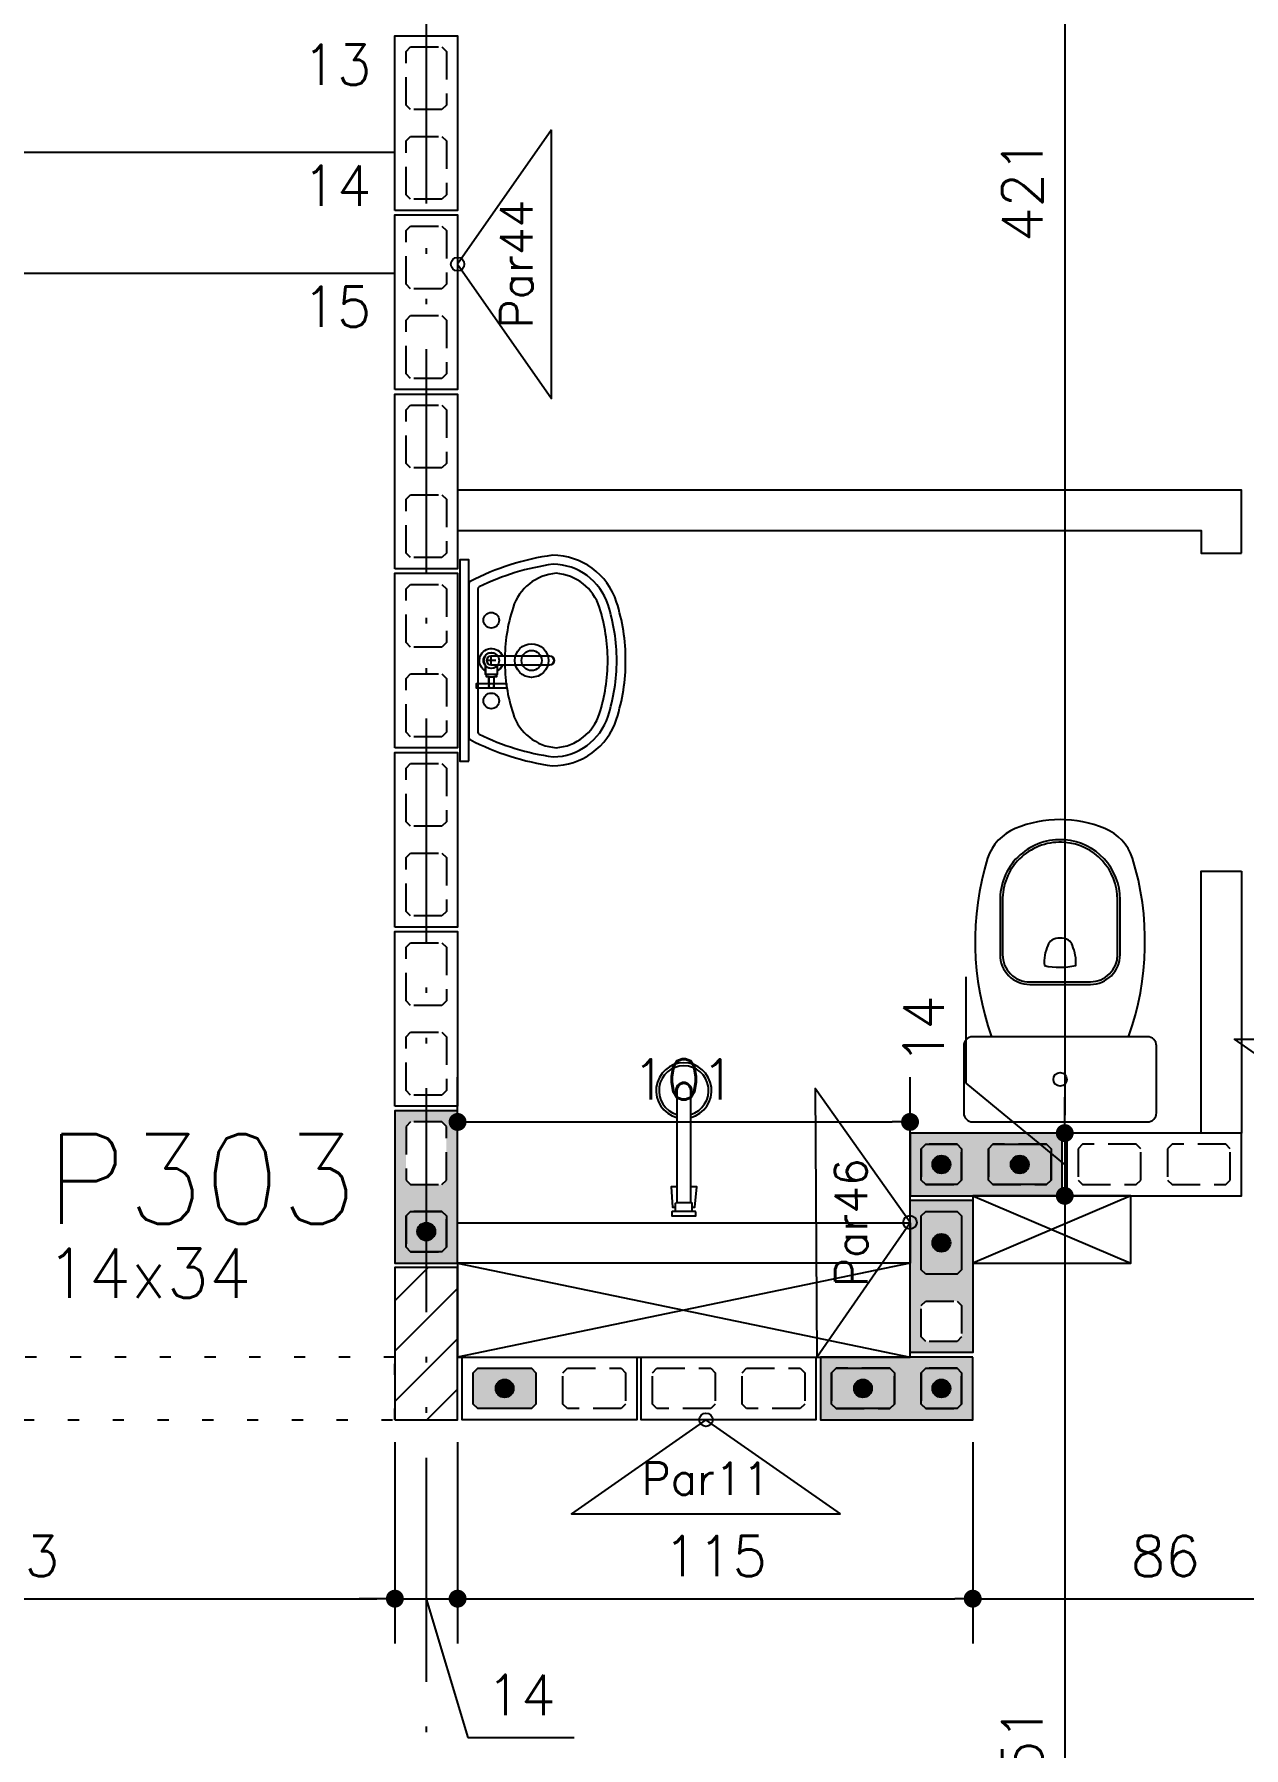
# Model space of a CAD drawing. Extents: x -14651 to 3496, y -7403 to -1290.
# Drawn here: x 2379 to 2649, y -6586.8 to -6204.3 of the extents above; entities that cross this region are included whole.
import ezdxf
from ezdxf.enums import TextEntityAlignment as Align

# ---------------------------------------------------------------- set-up
doc = ezdxf.new("R2010")
doc.units = 0
doc.header["$LTSCALE"] = 25
for name, pattern in [('DASHED2', [0.375, 0.25, -0.125]), ('ESTILO_TQS_0002', [0.4, 0.1, -0.3]), ('ESTILO_TQS_0004', [3.3, 2, -0.4, 0.05, -0.4, 0.05, -0.4])]:
    doc.linetypes.add(name, pattern=pattern)
for name, color, linetype in [('213', 252, 'Continuous'), ('241', 2, 'Continuous'), ('247', 50, 'Continuous'), ('248', 100, 'Continuous'), ('ALVENARIA NÃO ESTRUTURAL', 242, 'Continuous'), ('Arranque', 14, 'Continuous'), ('COTA', 1, 'Continuous'), ('EIXOS', 1, 'ESTILO_TQS_0004'), ('FERRO', 5, 'Continuous'), ('P-D', 2, 'Continuous'), ('P-S', 5, 'Continuous'), ('Pena_1', 1, 'Continuous'), ('Pena_2', 2, 'Continuous'), ('PIL-N', 4, 'Continuous'), ('PORTA', 3, 'ESTILO_TQS_0002'), ('PROJ', 252, 'Continuous'), ('T1', 2, 'Continuous')]:
    doc.layers.add(name, color=color, linetype=linetype)
doc.styles.add('COTA', font='romans.shx')
doc.styles.get("Standard").update_dxf_attribs({"font": 'romans.shx'})
doc.styles.add('Texto1', font='romans.shx', dxfattribs={"height": 9})
doc.dimstyles.new('forma', dxfattribs={"dimscale": 5, "dimtxt": 1.8, "dimasz": 0.8, "dimexe": 2, "dimexo": 1, "dimgap": 1, "dimtad": 1, "dimdec": 1, "dimzin": 9, "dimtxsty": 'COTA', "dimblk1": 'DOT', "dimblk2": 'DOT', "dimsah": 1, "dimcen": 0, "dimdle": 1, "dimclrd": 256, "dimclre": 256, "dimclrt": 2, "dimadec": 0, "dimazin": 0, "dimtfac": 1, "dimtdec": 0, "dimtmove": 0, "dimatfit": 3, "dimfxl": 1, "dimtolj": 1, "dimtzin": 0, "dimarcsym": 0})

# ---------------------------------------------------------------- blocks, each defined once
blk = doc.blocks.new('P3515')
at = {"layer": '248'}
h = blk.add_hatch(color=100, dxfattribs=at)
h.paths.add_polyline_path([(17, 7), (-17, 7), (-17, -7), (17, -7)])
h.paths.add_polyline_path([(-5.5, -3.5), (-6.5, -4.5), (-13.5, -4.5), (-14.5, -3.5), (-14.5, 3.5), (-13.5, 4.5), (-6.5, 4.5), (-5.5, 3.5)], flags=16)
h.paths.add_polyline_path([(0.5, 3.5), (1.5, 4.5), (13.5, 4.5), (14.5, 3.5), (14.5, -3.5), (13.5, -4.5), (1.5, -4.5), (0.5, -3.5)], flags=16)
blk.add_lwpolyline([(-17, -7), (17, -7), (17, 7), (-17, 7), (-17, -7)])
at = {"color": 1, "linetype": 'DASHED2'}
for points in [[(-14.5, -3.5), (-13.5, -4.5), (-6.5, -4.5), (-5.5, -3.5), (-5.5, 3.5), (-6.5, 4.5), (-13.5, 4.5), (-14.5, 3.5), (-14.5, -3.5)], [(0.5, -3.5), (1.5, -4.5), (13.5, -4.5), (14.5, -3.5), (14.5, 3.5), (13.5, 4.5), (1.5, 4.5), (0.5, 3.5), (0.5, -3.5)]]:
    blk.add_lwpolyline(points, dxfattribs=at)
blk = doc.blocks.new('P4015', base_point=(5842102.11612, -8124149.02973))
blk.add_lwpolyline([(5842082.61612, -8124156.02973), (5842121.61612, -8124156.02973), (5842121.61612, -8124142.02973), (5842082.61612, -8124142.02973), (5842082.61612, -8124156.02973)])
at = {"color": 1, "linetype": 'DASHED2'}
for points in [[(5842085.11612, -8124152.52973), (5842086.11612, -8124153.52973), (5842098.11612, -8124153.52973), (5842099.11612, -8124152.52973), (5842099.11612, -8124145.52973), (5842098.11612, -8124144.52973), (5842086.11612, -8124144.52973), (5842085.11612, -8124145.52973), (5842085.11612, -8124152.52973)], [(5842105.11612, -8124152.52973), (5842106.11612, -8124153.52973), (5842118.11612, -8124153.52973), (5842119.11612, -8124152.52973), (5842119.11612, -8124145.52973), (5842118.11612, -8124144.52973), (5842106.11612, -8124144.52973), (5842105.11612, -8124145.52973), (5842105.11612, -8124152.52973)]]:
    blk.add_lwpolyline(points, dxfattribs=at)
blk = doc.blocks.new('GR-1409')
at = {"layer": '213'}
h = blk.add_hatch(color=256, dxfattribs=at)
h.paths.add_polyline_path([(-6, 4.5), (-7, 3.5), (-7, -3.5), (-6, -4.5), (6, -4.5), (7, -3.5), (7, 3.5), (6, 4.5)])
h.paths.add_polyline_path([(-2, 0, 1), (2, 0, 1)], flags=16)
at = {"layer": 'Arranque'}
blk.add_hatch(color=256, dxfattribs=at).paths.add_polyline_path([(-2, 0, 1), (2, 0, 1)])
at = {"layer": '213'}
blk.add_lwpolyline([(-7, 3.5), (-6, 4.5), (6, 4.5), (7, 3.5), (7, -3.5), (6, -4.5), (-6, -4.5), (-7, -3.5), (-7, 3.5)], dxfattribs=at)
at = {"layer": 'FERRO', "linetype": 'Continuous'}
blk.add_circle((0, 0), 2, dxfattribs=at)
blk = doc.blocks.new('GR-0909')
at = {"layer": '213'}
h = blk.add_hatch(color=256, dxfattribs=at)
h.paths.add_polyline_path([(3.5, -4.5), (4.5, -3.5), (4.500001, 3.5), (3.500001, 4.5), (-3.499999, 4.5), (-4.499999, 3.5), (-4.5, -3.5), (-3.5, -4.5)])
h.paths.add_polyline_path([(-2, 0, -1), (2, 0, -1)], flags=16)
at = {"layer": 'Arranque'}
blk.add_hatch(color=256, dxfattribs=at).paths.add_polyline_path([(2, 0, 1), (-2, 0, 1)])
at = {"layer": '213'}
blk.add_lwpolyline([(3.500001, 4.5), (4.500001, 3.5), (4.5, -3.5), (3.5, -4.5), (-3.5, -4.5), (-4.5, -3.5), (-4.499999, 3.5), (-3.499999, 4.5), (3.500001, 4.5)], dxfattribs=at)
at = {"layer": 'FERRO', "linetype": 'Continuous'}
blk.add_circle((0, 0), 2, dxfattribs=at)
blk = doc.blocks.new('_IDNPAR_2')
at = {"color": 3}
blk.add_lwpolyline([(1, -0.7), (0, 0), (-1, -0.7)], close=True, dxfattribs=at)
blk.add_circle((0, 0), 0.05, dxfattribs=at)
at = {"layer": '247', "color": 2, "style": 'COTA', "flags": 8}
blk.add_attdef('ID', text='', height=0.24, dxfattribs=at).set_placement((0, -0.438), align=Align.MIDDLE_CENTER)
blk = doc.blocks.new('_Dot')
at = {"color": 0, "linetype": 'ByBlock', "lineweight": -2}
blk.add_line((-0.5, 0), (-1, 0), dxfattribs=at)
at = {"color": 0, "linetype": 'ByBlock', "const_width": 0.5}
blk.add_lwpolyline([(-0.25, 0, 1), (0.25, 0, 1)], format="xyb", close=True, dxfattribs=at)
blk = doc.blocks.new('*D185')
at = {"layer": 'COTA', "lineweight": -2, "transparency": 16777216}
for p, q in [((2286.52, -6518.6), (2286.52, -6563.54)), ((2459.52, -6518.6), (2459.52, -6563.54)), ((2290.52, -6553.54), (2455.52, -6553.54))]:
    blk.add_line(p, q, dxfattribs=at)
at = {"layer": 'Defpoints', "color": 0, "transparency": 16777216}
for p in [(2286.52, -6513.6), (2459.52, -6513.6), (2459.52, -6553.54)]:
    blk.add_point(p, dxfattribs=at)
at = {"layer": 'COTA', "lineweight": -2, "transparency": 16777216, "xscale": 4, "yscale": 4, "zscale": 4, "rotation": 180}
blk.add_blockref('_Dot', (2286.52, -6553.54), dxfattribs=at)
at = {"layer": 'COTA', "lineweight": -2, "transparency": 16777216, "xscale": 4, "yscale": 4, "zscale": 4}
blk.add_blockref('_Dot', (2459.52, -6553.54), dxfattribs=at)
at = {"layer": 'COTA', "color": 2, "transparency": 16777216, "insert": (2373.02, -6544.04), "char_height": 9, "attachment_point": 5, "style": 'COTA'}
blk.add_mtext('\\A1;173 ', dxfattribs=at)
blk = doc.blocks.new('*D186')
at = {"layer": 'COTA', "lineweight": -2, "transparency": 16777216}
for p, q in [((2459.52, -6518.6), (2459.52, -6563.54)), ((2473.52, -6518.6), (2473.52, -6563.54)), ((2455.52, -6553.54), (2451.52, -6553.54)), ((2459.52, -6553.54), (2473.52, -6553.54)), ((2459.52, -6553.54), (2473.52, -6553.54)), ((2466.52, -6553.54), (2475.82, -6584.54)), ((2477.52, -6553.54), (2481.52, -6553.54)), ((2475.82, -6584.54), (2499.53, -6584.54))]:
    blk.add_line(p, q, dxfattribs=at)
at = {"layer": 'Defpoints', "color": 0, "transparency": 16777216}
for p in [(2459.52, -6513.6), (2473.52, -6513.6), (2473.52, -6553.54)]:
    blk.add_point(p, dxfattribs=at)
at = {"layer": 'COTA', "lineweight": -2, "transparency": 16777216, "xscale": 4, "yscale": 4, "zscale": 4}
blk.add_blockref('_Dot', (2459.52, -6553.54), dxfattribs=at)
at = {"layer": 'COTA', "lineweight": -2, "transparency": 16777216, "xscale": 4, "yscale": 4, "zscale": 4, "rotation": 180}
blk.add_blockref('_Dot', (2473.52, -6553.54), dxfattribs=at)
at = {"layer": 'COTA', "color": 2, "transparency": 16777216, "insert": (2487.67, -6575.04), "char_height": 9, "attachment_point": 5, "style": 'COTA'}
blk.add_mtext('\\A1;14 ', dxfattribs=at)
blk = doc.blocks.new('*D187')
at = {"layer": 'COTA', "lineweight": -2, "transparency": 16777216}
for p, q in [((2473.52, -6518.6), (2473.52, -6563.54)), ((2588.52, -6518.6), (2588.52, -6563.54)), ((2477.52, -6553.54), (2584.52, -6553.54))]:
    blk.add_line(p, q, dxfattribs=at)
at = {"layer": 'Defpoints', "color": 0, "transparency": 16777216}
for p in [(2473.52, -6513.6), (2588.52, -6513.6), (2588.52, -6553.54)]:
    blk.add_point(p, dxfattribs=at)
at = {"layer": 'COTA', "lineweight": -2, "transparency": 16777216, "xscale": 4, "yscale": 4, "zscale": 4, "rotation": 180}
blk.add_blockref('_Dot', (2473.52, -6553.54), dxfattribs=at)
at = {"layer": 'COTA', "lineweight": -2, "transparency": 16777216, "xscale": 4, "yscale": 4, "zscale": 4}
blk.add_blockref('_Dot', (2588.52, -6553.54), dxfattribs=at)
at = {"layer": 'COTA', "color": 2, "transparency": 16777216, "insert": (2531.02, -6544.04), "char_height": 9, "attachment_point": 5, "style": 'COTA'}
blk.add_mtext('\\A1;115 ', dxfattribs=at)
blk = doc.blocks.new('*D188')
at = {"layer": 'COTA', "lineweight": -2, "transparency": 16777216}
for p, q in [((2588.52, -6518.6), (2588.52, -6563.54)), ((2674.52, -6518.6), (2674.52, -6563.54)), ((2592.52, -6553.54), (2670.52, -6553.54))]:
    blk.add_line(p, q, dxfattribs=at)
at = {"layer": 'Defpoints', "color": 0, "transparency": 16777216}
for p in [(2588.52, -6513.6), (2674.52, -6513.6), (2674.52, -6553.54)]:
    blk.add_point(p, dxfattribs=at)
at = {"layer": 'COTA', "lineweight": -2, "transparency": 16777216, "xscale": 4, "yscale": 4, "zscale": 4, "rotation": 180}
blk.add_blockref('_Dot', (2588.52, -6553.54), dxfattribs=at)
at = {"layer": 'COTA', "lineweight": -2, "transparency": 16777216, "xscale": 4, "yscale": 4, "zscale": 4}
blk.add_blockref('_Dot', (2674.52, -6553.54), dxfattribs=at)
at = {"layer": 'COTA', "color": 2, "transparency": 16777216, "insert": (2631.52, -6544.04), "char_height": 9, "attachment_point": 5, "style": 'COTA'}
blk.add_mtext('\\A1;86 ', dxfattribs=at)
blk = doc.blocks.new('*D218')
at = {"layer": 'COTA', "lineweight": -2, "transparency": 16777216}
for p, q in [((2605.16, -6028.6), (2619.06, -6028.6)), ((2609.06, -6032.6), (2609.06, -6445.6)), ((2604.52, -6449.6), (2599.06, -6449.6))]:
    blk.add_line(p, q, dxfattribs=at)
at = {"layer": 'Defpoints', "color": 0, "transparency": 16777216}
for p in [(2600.16, -6028.6), (2609.06, -6449.6), (2609.52, -6449.6)]:
    blk.add_point(p, dxfattribs=at)
at = {"layer": 'COTA', "lineweight": -2, "transparency": 16777216, "xscale": 4, "yscale": 4, "zscale": 4}
for p, rotation in [((2609.06, -6028.6), 90), ((2609.06, -6449.6), 270)]:
    blk.add_blockref('_Dot', p, dxfattribs=dict(at, rotation=rotation))
at = {"layer": 'COTA', "color": 2, "transparency": 16777216, "insert": (2599.56, -6239.1), "char_height": 9, "attachment_point": 5, "rotation": 90, "style": 'COTA'}
blk.add_mtext('\\A1;421 ', dxfattribs=at)
blk = doc.blocks.new('*D219')
at = {"layer": 'COTA', "lineweight": -2, "transparency": 16777216}
for p, q in [((2587.06, -6438.44), (2587.06, -6414.72)), ((2609.06, -6456.6), (2587.06, -6438.44)), ((2609.06, -6445.6), (2609.06, -6441.6)), ((2604.52, -6449.6), (2599.06, -6449.6)), ((2609.06, -6449.6), (2609.06, -6463.6)), ((2609.06, -6449.6), (2609.06, -6463.6)), ((2604.52, -6463.6), (2599.06, -6463.6)), ((2609.06, -6467.6), (2609.06, -6471.6))]:
    blk.add_line(p, q, dxfattribs=at)
at = {"layer": 'Defpoints', "color": 0, "transparency": 16777216}
for p in [(2609.52, -6449.6), (2609.06, -6463.6), (2609.52, -6463.6)]:
    blk.add_point(p, dxfattribs=at)
at = {"layer": 'COTA', "lineweight": -2, "transparency": 16777216, "xscale": 4, "yscale": 4, "zscale": 4}
for p, rotation in [((2609.06, -6449.6), 270), ((2609.06, -6463.6), 90)]:
    blk.add_blockref('_Dot', p, dxfattribs=dict(at, rotation=rotation))
at = {"layer": 'COTA', "color": 2, "transparency": 16777216, "insert": (2577.56, -6426.58), "char_height": 9, "attachment_point": 5, "rotation": 90, "style": 'COTA'}
blk.add_mtext('\\A1;14 ', dxfattribs=at)
blk = doc.blocks.new('*D220')
at = {"layer": 'COTA', "lineweight": -2, "transparency": 16777216}
for p, q in [((2604.52, -6463.6), (2599.06, -6463.6)), ((2609.06, -6467.6), (2609.06, -6710.6)), ((2608.53, -6714.6), (2599.06, -6714.6))]:
    blk.add_line(p, q, dxfattribs=at)
at = {"layer": 'Defpoints', "color": 0, "transparency": 16777216}
for p in [(2609.52, -6463.6), (2609.06, -6714.6), (2613.53, -6714.6)]:
    blk.add_point(p, dxfattribs=at)
at = {"layer": 'COTA', "lineweight": -2, "transparency": 16777216, "xscale": 4, "yscale": 4, "zscale": 4}
for p, rotation in [((2609.06, -6463.6), 90), ((2609.06, -6714.6), 270)]:
    blk.add_blockref('_Dot', p, dxfattribs=dict(at, rotation=rotation))
at = {"layer": 'COTA', "color": 2, "transparency": 16777216, "insert": (2599.56, -6589.1), "char_height": 9, "attachment_point": 5, "rotation": 90, "style": 'COTA'}
blk.add_mtext('\\A1;251 ', dxfattribs=at)
blk = doc.blocks.new('XREF-MC41-BAS-PLN-AMO-FINAIS-05.06$0$CUBA03')
at = {"layer": 'PROJ'}
for p, q in [((-0.01, -0.05), (0.01, -0.05)), ((0, -0.06), (0, -0.04))]:
    blk.add_line(p, q, dxfattribs=at)
for points in [[(-0.1306, -0.3297, 0.077416), (0, -0.35, 0.077416), (0.1306, -0.3297, 0.326333), (0.235, -0.1868, 0.08687), (0.1764, -0.0027, 0.279276), (0.172, 0), (-0.172, 0, 0.279276), (-0.1764, -0.0027, 0.08687), (-0.235, -0.1868, 0.326333)], [(0.215, -0.1881, 0.080556), (0.1642, -0.0228, 0.285352), (0.1597, -0.02), (-0.1597, -0.02, 0.285352), (-0.1642, -0.0228, 0.080556), (-0.215, -0.1881, 0.323537), (-0.1245, -0.3106, 0.077416), (0, -0.33, 0.077416), (0.1245, -0.3106, 0.323537)], [(0.1185, -0.0985, 0.077416), (0, -0.08, 0.077416), (-0.1185, -0.0985, 0.305715), (-0.1947, -0.195, 0.305715), (-0.1185, -0.2915, 0.077416), (0, -0.31, 0.077416), (0.1185, -0.2915, 0.305715), (0.1947, -0.195, 0.305715)]]:
    blk.add_lwpolyline(points, format="xyb", close=True, dxfattribs=at)
for centre, radius in [((-0.09, -0.05), 0.0175), ((0, -0.05), 0.0175), ((0.09, -0.05), 0.0175), ((0, -0.14), 0.0375), ((0, -0.14), 0.0225)]:
    blk.add_circle(centre, radius, dxfattribs=at)
blk = doc.blocks.new('proj-terreo-1')
at = {"layer": 'ALVENARIA NÃO ESTRUTURAL'}
for points in [[(4372.41, 1030.87), (4372.41, 1044.87), (4197.41, 1044.87), (4197.41, 1035.87), (4363.41, 1035.87), (4363.41, 1030.87)], [(4372.41, 959.87), (4372.41, 901.37), (4363.41, 901.37), (4363.41, 959.87), (4372.41, 959.87)], [(4298.41, 881.37), (4298.41, 872.37), (4197.41, 872.37), (4197.41, 881.37)]]:
    blk.add_lwpolyline(points, close=True, dxfattribs=at)
at = {"layer": 'Pena_1'}
for p, q in [((4298.41, 872.37), (4197.41, 851.37)), ((4197.41, 872.37), (4298.41, 851.37))]:
    blk.add_line(p, q, dxfattribs=at)
at = {"layer": 'Pena_2'}
blk.add_lwpolyline([(4197.41, 872.37), (4197.41, 851.37), (4298.41, 851.37), (4298.41, 872.37), (4197.41, 872.37)], dxfattribs=at)
at = {"layer": 'PROJ'}
blk.add_lwpolyline([(4199.93, 984.37), (4199.93, 1029.37), (4197.93, 1029.37), (4197.93, 984.37)], close=True, dxfattribs=at)
for points in [[(4204.41, 1001.75), (4204.41, 1003.2), (4203.86, 1003.2), (4203.86, 1003.75), (4203.66, 1003.75), (4203.66, 1004.54, -1.408938), (4207.42, 1007.9), (4217.89, 1007.91, -0.999996), (4217.89, 1005.85), (4207.42, 1005.85, -0.168827), (4206.25, 1004.54), (4206.25, 1003.75), (4206.04, 1003.75), (4206.04, 1003.2), (4205.5, 1003.2), (4205.5, 1001.75), (4208.3, 1001.75), (4208.3, 1000.67), (4201.6, 1000.67), (4201.6, 1001.75), (4204.4, 1001.75)], [(4204.41, 1001.75), (4204.41, 1003.2), (4203.86, 1003.2), (4203.86, 1003.75), (4203.66, 1003.75), (4203.66, 1004.54, -1.408938), (4207.42, 1007.9), (4217.89, 1007.91, -0.999996), (4217.89, 1005.85), (4207.42, 1005.85, -0.168827), (4206.25, 1004.54), (4206.25, 1003.75), (4206.04, 1003.75), (4206.04, 1003.2), (4205.5, 1003.2), (4205.5, 1001.75), (4208.3, 1001.75), (4208.3, 1000.67), (4201.6, 1000.67), (4201.6, 1001.75), (4204.4, 1001.75)], [(4204.43, 1001.76), (4204.43, 1003.21), (4203.88, 1003.21), (4203.88, 1003.75), (4203.68, 1003.75), (4203.68, 1004.54, -1.408938), (4207.44, 1007.91), (4217.91, 1007.92, -0.999996), (4217.91, 1005.85), (4207.44, 1005.85, -0.168827), (4206.27, 1004.54), (4206.27, 1003.75), (4206.06, 1003.75), (4206.06, 1003.21), (4205.52, 1003.21), (4205.52, 1001.76), (4208.32, 1001.76), (4208.32, 1000.67), (4201.62, 1000.67), (4201.62, 1001.76), (4204.42, 1001.76)], [(4344.74, 941.21), (4344.74, 953.48, 0.391339), (4332.91, 966.28, 0.428002), (4319.08, 953.88), (4319.07, 941.21, 0.416278), (4325.15, 935.13), (4338.67, 935.13, 0.413625)], [(4328.4, 938.76, 0.10791), (4335.42, 938.8, 0.124585), (4334.65, 943.26, 0.161338), (4333.77, 944.45, 0.122351), (4331.91, 944.91, 0.122351), (4330.05, 944.45, 0.167944), (4329.17, 943.26, 0.125904), (4328.4, 938.76)], [(4353.41, 916.87), (4353.41, 920.47), (4353.41, 920.87, 0.414214), (4351.41, 922.87), (4312.41, 922.87, 0.414214), (4310.41, 920.87), (4310.41, 905.87, 0.414214), (4312.41, 903.87), (4351.41, 903.87, 0.414214), (4353.41, 905.87)]]:
    blk.add_lwpolyline(points, format="xyb", close=True, dxfattribs=at)
for points in [[(4207.42, 1005.85), (4204.93, 1005.85, -0.995421), (4204.93, 1007.9), (4207.42, 1007.9)], [(4207.42, 1005.85), (4204.93, 1005.85, -0.995421), (4204.93, 1007.9), (4207.42, 1007.9)], [(4207.44, 1005.85), (4204.95, 1005.85, -0.995421), (4204.95, 1007.9), (4207.44, 1007.91)], [(4347.22, 922.87, 0.160999), (4348.08, 962.77, 0.2149), (4341.91, 969.37, 0.2), (4321.91, 969.37, 0.2149), (4315.74, 962.77, 0.160999), (4316.6, 922.87)], [(4345.31, 941.21), (4345.31, 953.48, 0.391339), (4332.96, 966.84, 0.428196), (4318.51, 953.89), (4318.51, 941.21, 0.416194), (4325.15, 934.57), (4338.67, 934.57, 0.413638), (4345.31, 941.21)], [(4249.46, 885.82), (4249.46, 910.87, 1), (4246.36, 910.87), (4246.36, 885.82)], [(4245.41, 883.87, 0.414214), (4245.21, 883.67), (4245.21, 882.87), (4250.61, 882.87), (4250.61, 883.67, 0.414214), (4250.41, 883.87), (4245.41, 883.87)], [(4250.01, 883.87, -0.414214), (4249.81, 884.07), (4249.81, 885.62, 0.414214), (4249.61, 885.82), (4246.21, 885.82), (4246.01, 885.62), (4246.01, 884.07, -0.414214), (4245.81, 883.87)]]:
    blk.add_lwpolyline(points, format="xyb", dxfattribs=at)
for points in [[(4203.66, 1004.54), (4203.66, 1005.71)], [(4203.66, 1004.54), (4203.66, 1005.71)], [(4203.68, 1004.54), (4203.68, 1005.72)], [(4206.04, 1003.75), (4203.86, 1003.75)], [(4206.04, 1003.75), (4203.86, 1003.75)], [(4206.06, 1003.75), (4203.88, 1003.75)], [(4204.41, 1003.2), (4205.5, 1003.2)], [(4204.41, 1003.2), (4205.5, 1003.2)], [(4204.43, 1003.21), (4205.52, 1003.21)], [(4206.25, 1005.76), (4206.25, 1004.54)], [(4206.25, 1005.76), (4206.25, 1004.54)], [(4206.27, 1005.76), (4206.27, 1004.54)], [(4207.31, 1005.85), (4207.31, 1005.85)], [(4207.31, 1005.85), (4207.31, 1005.85)], [(4207.33, 1005.85), (4207.33, 1005.85)], [(4204.41, 1001.75), (4204.94, 1001.75), (4204.95, 1001.75), (4205.5, 1001.75)], [(4204.41, 1001.75), (4204.94, 1001.75), (4204.95, 1001.75), (4205.5, 1001.75)], [(4204.43, 1001.76), (4204.96, 1001.76), (4204.97, 1001.76), (4205.52, 1001.76)], [(4246.36, 889.4), (4245.09, 889.4), (4245.41, 884.83), (4246.01, 884.83)], [(4249.81, 884.83), (4250.4, 884.83), (4250.8, 889.4), (4249.46, 889.4)]]:
    blk.add_lwpolyline(points, dxfattribs=at)
for centre, radius in [((4204.95, 1001.21), 0.544), ((4204.95, 1001.21), 0.544), ((4204.97, 1001.22), 0.544), ((4331.91, 913.37), 1.5)]:
    blk.add_circle(centre, radius, dxfattribs=at)
for centre, radius, start, end in [((4204.93, 1006.87), 1.73, 36.5851, 323.4635), ((4204.93, 1006.87), 1.73, 36.5851, 323.4635), ((4204.95, 1006.88), 1.73, 36.5851, 323.4635), ((4247.91, 910.87), 6.2, 284.4824, 255.5146), ((4247.91, 910.87), 5.54, 286.2467, 253.7499), ((4247.91, 910.87), 1.79, 329.7451, 210.2348)]:
    blk.add_arc(centre, radius, start, end, dxfattribs=at)
at = {"layer": 'PROJ', "xscale": 100, "yscale": 100, "zscale": 100, "rotation": 89.99999999999997}
blk.add_blockref('XREF-MC41-BAS-PLN-AMO-FINAIS-05.06$0$CUBA03', (4199.93, 1006.87), dxfattribs=at)
blk = doc.blocks.new('*D254')
at = {"layer": 'COTA', "lineweight": -2, "transparency": 16777216}
for p, q in [((2473.52, -6473.6), (2473.52, -6437.11)), ((2574.52, -6473.6), (2574.52, -6437.11)), ((2477.52, -6447.11), (2570.52, -6447.11))]:
    blk.add_line(p, q, dxfattribs=at)
at = {"layer": 'Defpoints', "color": 0, "transparency": 16777216}
for p in [(2574.52, -6447.11), (2473.52, -6478.6), (2574.52, -6478.6)]:
    blk.add_point(p, dxfattribs=at)
at = {"layer": 'COTA', "lineweight": -2, "transparency": 16777216, "xscale": 4, "yscale": 4, "zscale": 4, "rotation": 180}
blk.add_blockref('_Dot', (2473.52, -6447.11), dxfattribs=at)
at = {"layer": 'COTA', "lineweight": -2, "transparency": 16777216, "xscale": 4, "yscale": 4, "zscale": 4}
blk.add_blockref('_Dot', (2574.52, -6447.11), dxfattribs=at)
at = {"layer": 'COTA', "color": 2, "transparency": 16777216, "insert": (2524.02, -6437.61), "char_height": 9, "attachment_point": 5, "style": 'COTA'}
blk.add_mtext('\\A1;101 ', dxfattribs=at)

msp = doc.modelspace()

# ---------------------------------------------------------------- hatches: boundary and pattern name
at = {"layer": 'COTA'}
h = msp.add_hatch(dxfattribs=at)
h.set_pattern_fill('ANSI31', color=256, scale=2.5)
h.paths.add_polyline_path([(2459.52, -6513.6), (2473.52, -6513.6), (2473.52, -6479.6), (2459.52, -6479.6)])

# ---------------------------------------------------------------- linework, layer by layer
at = {"layer": '241'}
for points in [[(2338.52, -6230.6), (2459.52, -6230.6)], [(2338.52, -6257.6), (2459.52, -6257.6)]]:
    msp.add_lwpolyline(points, dxfattribs=at)
at = {"layer": 'EIXOS'}
msp.add_line((2466.52, -5862.07), (2466.52, -7320.64), dxfattribs=at)
at = {"layer": 'P-S'}
msp.add_lwpolyline([(2459.52, -6513.6), (2473.52, -6513.6), (2473.52, -6479.6), (2459.52, -6479.6), (2459.52, -6513.6)], dxfattribs=at)
at = {"layer": 'Pena_1'}
for points in [[(2623.79, -6463.6), (2588.52, -6478.61)], [(2588.52, -6463.61), (2588.52, -6478.61), (2623.79, -6478.61), (2623.79, -6463.61), (2588.52, -6463.61)], [(2588.52, -6463.61), (2623.79, -6478.61)]]:
    msp.add_lwpolyline(points, dxfattribs=at)
at = {"layer": 'PORTA'}
msp.add_lwpolyline([(2286.52, -6513.6), (2459.52, -6513.6), (2459.52, -6499.6), (2286.52, -6499.6)], close=True, dxfattribs=at)

# ---------------------------------------------------------------- block references
for name, p in [('proj-terreo-1', (-1723.89, -7350.97)), ('GR-0909', (2581.52, -6456.6)), ('GR-1409', (2599.02, -6456.6)), ('GR-0909', (2466.52, -6471.6)), ('GR-1409', (2484.02, -6506.6)), ('GR-1409', (2564.02, -6506.6)), ('GR-0909', (2581.52, -6506.6))]:
    msp.add_blockref(name, p)
at = {"rotation": 90}
msp.add_blockref('GR-1409', (2581.52, -6474.1), dxfattribs=at)
at = {"layer": '241', "xscale": -1}
for name, p, rotation in [('P4015', (2466.52, -6224.1), 270), ('P4015', (2466.52, -6264.1), 270), ('P4015', (2466.52, -6304.1), 270), ('P4015', (2466.52, -6344.1), 270), ('P4015', (2466.52, -6384.1), 270), ('P4015', (2466.52, -6424.1), 270), ('P3515', (2581.52, -6481.6), 269.9999999999993), ('P4015', (2494.02, -6506.6), 180), ('P4015', (2534.02, -6506.6), 180)]:
    msp.add_blockref(name, p, dxfattribs=dict(at, rotation=rotation))
at = {"layer": '241'}
for p, rotation in [((2466.52, -6461.6), 90.00000000000001), ((2571.52, -6506.6), 180)]:
    msp.add_blockref('P3515', p, dxfattribs=dict(at, rotation=rotation))
for name, p in [('P3515', (2591.52, -6456.6)), ('P4015', (2629.02, -6456.6))]:
    msp.add_blockref(name, p, dxfattribs=at)
at = {"layer": '247', "linetype": 'Continuous', "xscale": 30, "yscale": 30, "zscale": 30, "rotation": 90}
msp.add_blockref('_IDNPAR_2', (2473.52, -6255.61), dxfattribs=at).add_auto_attribs({'ID': 'Par44'})
at = {"layer": '247', "linetype": 'Continuous'}
ref = msp.add_blockref('_IDNPAR_2', (2676.98, -6449.6), dxfattribs=dict(at, xscale=-30, yscale=30, zscale=30, rotation=180))
ref.add_attrib('ID', 'Par7', dxfattribs={"color": 2, "height": 7.2, "style": 'COTA', "flags": 8}).set_placement((2676.98, -6436.45), align=Align.MIDDLE_CENTER)
ref = msp.add_blockref('_IDNPAR_2', (2574.52, -6469.53), dxfattribs=dict(at, xscale=30, yscale=30, zscale=30, rotation=270.3294492931187))
ref.add_attrib('ID', 'Par46', dxfattribs={"color": 2, "height": 7.2, "rotation": 90.3294, "style": 'COTA', "flags": 8}).set_placement((2561.37, -6469.61), align=Align.MIDDLE_CENTER)
at = {"layer": '247', "linetype": 'Continuous', "xscale": 30, "yscale": 30, "zscale": 30}
msp.add_blockref('_IDNPAR_2', (2528.97, -6513.6), dxfattribs=at).add_auto_attribs({'ID': 'Par11'})

# ---------------------------------------------------------------- texts
at = {"layer": 'P-D', "linetype": 'Continuous'}
msp.add_text('14x34', height=11, dxfattribs=at).set_placement((2381.68, -6486.37, 0.02))
at = {"layer": 'PIL-N', "linetype": 'Continuous'}
msp.add_text('P303', height=20, dxfattribs=at).set_placement((2381.68, -6469.87, 0.02))
at = {"layer": 'T1', "style": 'Texto1'}
for s, p in [('13', (2446.57, -6215.6, 0.04)), ('14', (2446.57, -6242.6, 0.04)), ('15', (2446.57, -6269.6, 0.04))]:
    msp.add_text(s, height=9, dxfattribs=at).set_placement(p, align=Align.CENTER)

# ---------------------------------------------------------------- dimensions: what is measured, and where the dimension line sits
at = {"layer": 'COTA'}
for base, p1, p2, override, picture, middle in [((2609.06, -6449.6), (2600.16, -6028.6), (2609.52, -6449.6), {"dimpost": ' '}, '*D218', (2599.56, -6239.1)), ((2609.06, -6714.6), (2609.52, -6463.6), (2613.53, -6714.6), {"dimpost": ' ', "dimtmove": 1}, '*D220', (2599.56, -6589.1))]:
    dim = msp.add_linear_dim(base=base, p1=p1, p2=p2, angle=90, dimstyle='forma', override=override, dxfattribs=at)
    dim.commit()
    dim.dimension.update_dxf_attribs({"geometry": picture, "text_midpoint": middle})
dim = msp.add_linear_dim(base=(2609.06, -6463.6), p1=(2609.52, -6449.6), p2=(2609.52, -6463.6), angle=90, dimstyle='forma', override={"dimpost": ' ', "dimtmove": 1}, dxfattribs=at)
dim.commit()
dim.dimension.update_dxf_attribs({"geometry": '*D219', "text_midpoint": (2587.06, -6433.44), "dimtype": 128})
for base, p1, p2, override, picture, middle in [((2574.52, -6447.11), (2473.52, -6478.6), (2574.52, -6478.6), {"dimpost": ' '}, '*D254', (2524.02, -6437.61)), ((2459.52, -6553.54), (2286.52, -6513.6), (2459.52, -6513.6), {"dimpost": ' ', "dimtmove": 1}, '*D185', (2373.02, -6544.04)), ((2473.52, -6553.54), (2459.52, -6513.6), (2473.52, -6513.6), {"dimpost": ' ', "dimtmove": 1}, '*D186', (2480.82, -6575.04)), ((2588.52, -6553.54), (2473.52, -6513.6), (2588.52, -6513.6), {"dimpost": ' ', "dimtmove": 1}, '*D187', (2531.02, -6544.04)), ((2674.52, -6553.54), (2588.52, -6513.6), (2674.52, -6513.6), {"dimpost": ' ', "dimtmove": 1}, '*D188', (2631.52, -6544.04))]:
    dim = msp.add_linear_dim(base=base, p1=p1, p2=p2, dimstyle='forma', override=override, dxfattribs=at)
    dim.commit()
    dim.dimension.update_dxf_attribs({"geometry": picture, "text_midpoint": middle})

doc.saveas('drawing.dxf')
